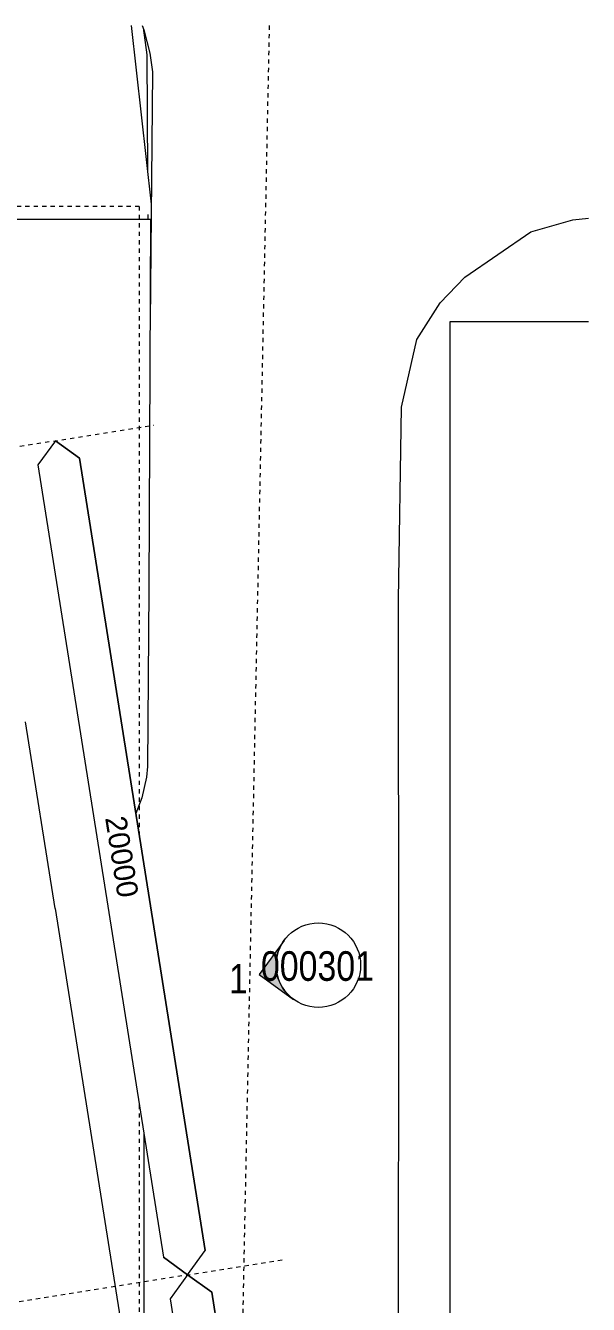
# Model space of a CAD drawing. Header units: metres. Extents: x -2358 to -2216, y 3959 to 4067.
# Drawn here: x -2229.67 to -2216.36, y 4033.44 to 4063.73 of the extents above; entities that cross this region are included whole.
import ezdxf

# ---------------------------------------------------------------- set-up
doc = ezdxf.new("R2010")
doc.units = ezdxf.units.M
doc.linetypes.add('AEC_Double Dash', pattern=[0.039, 0.015, -0.004, 0.006, -0.004, 0.006, -0.004])
doc.linetypes.add('Grid Line', pattern=[0.021, 0.012, -0.003, 0.003, -0.003])
for name, color, linetype, lineweight in [('A-ANNO-NOTE', 131, 'Continuous', 5), ('A-DETL-GENF', 92, 'Continuous', 5), ('A-FLOR', 192, 'Continuous', 5), ('A-GENM', 13, 'Continuous', 5), ('C-PROP-LINE', 91, 'AEC_Double Dash', 13), ('C-TOPO', 7, 'Continuous', 5), ('G-ANNO-SYMB', 111, 'Continuous', 5), ('S-GRID', 1, 'Continuous', 5)]:
    doc.layers.add(name, color=color, linetype=linetype, lineweight=lineweight)
doc.styles.add('Arial', font='arial.ttf', dxfattribs={"height": 0.5})
doc.styles.add('Arial Narrow_1', font='ARIALN.TTF', dxfattribs={"height": 0.7})

# ---------------------------------------------------------------- blocks, each defined once
blk = doc.blocks.new('Generic Models 1 - Generic Models 1-392193-ROOF - Part B')
at = {"layer": 'A-GENM'}
for p, q in [((-2219.637, 4056.708), (-2219.637, 4013.144)), ((-2216.356, 4056.708), (-2219.637, 4056.708))]:
    blk.add_line(p, q, dxfattribs=at)
blk = doc.blocks.new('Family - ___-240017-ROOF - Part B')
at = {"layer": 'C-PROP-LINE'}
for p, q in [((-2226.983, 4059.444), (-2260.611, 4059.444)), ((-2226.983, 4059.444), (-2226.983, 4044.556)), ((-2226.983, 4038.163), (-2226.983, 4009.382))]:
    blk.add_line(p, q, dxfattribs=at)
blk = doc.blocks.new('Family - ___-284748-ROOF - Part B')
at = {"layer": 'C-PROP-LINE'}
blk.add_line((-2223.909, 4063.727), (-2224.611, 4029.575), dxfattribs=at)
blk = doc.blocks.new('Dimension - Grids _2D_ - 1-200-639481-ROOF - Part B')
at = {"layer": 'A-DETL-GENF'}
for p, q in [((-9.323, 0.5), (-9.823, 0)), ((-9.823, 0), (-9.323, 0.5)), ((9.677, 0.5), (-9.323, 0.5)), ((-9.323, 0.5), (9.677, 0.5)), ((10.177, 0), (9.677, 0.5)), ((10.177, 0), (9.677, 0.5)), ((-9.823, 0), (-9.323, -0.5)), ((-9.823, 0), (-9.323, -0.5)), ((9.677, -0.5), (10.177, 0)), ((10.177, 0), (9.677, -0.5)), ((-9.323, -0.5), (9.677, -0.5)), ((-9.323, -0.5), (9.677, -0.5))]:
    blk.add_line(p, q, dxfattribs=at)
blk = doc.blocks.new('Elevation - Black 2-3055161-ROOF - Part B')
at = {"layer": 'G-ANNO-SYMB'}
blk.add_circle((0, 0), 0.005, dxfattribs=at)
blk = doc.blocks.new('Elevation - Black 2-3055010-ROOF - Part B')
at = {"layer": 'G-ANNO-SYMB'}
h = blk.add_hatch(color=256, dxfattribs=at)
edge = h.paths.add_edge_path()
edge.add_line((-0.00354, 0.00354), (0, 0.00707))
edge.add_line((0, 0.00707), (0.00354, 0.00354))
edge.add_arc((0, 0), 0.005, 45, 135)
for p, q in [((0, 0.00707), (-0.00354, 0.00354)), ((0, 0.00707), (-0.00354, 0.00354)), ((0.00354, 0.00354), (0, 0.00707)), ((0.00354, 0.00354), (0, 0.00707))]:
    blk.add_line(p, q, dxfattribs=at)
blk.add_arc((0, 0), 0.005, 45, 135, dxfattribs=at)
blk.add_arc((0, 0), 0.005, 45, 135, dxfattribs=at)

msp = doc.modelspace()

# ---------------------------------------------------------------- linework, layer by layer
at = {"layer": 'A-FLOR'}
for p, q in [((-2226.912, 4063.727), (-2226.88, 4063.627)), ((-2226.88, 4063.627), (-2226.737, 4063.076)), ((-2226.737, 4063.076), (-2226.673, 4062.632)), ((-2226.673, 4062.632), (-2226.726, 4056.701)), ((-2245.619, 4059.144), (-2226.715, 4059.144)), ((-2226.715, 4059.144), (-2226.756, 4050.372)), ((-2216.721, 4059.13), (-2216.356, 4059.168)), ((-2219.283, 4057.772), (-2217.718, 4058.839)), ((-2217.718, 4058.839), (-2216.721, 4059.13)), ((-2219.863, 4057.161), (-2219.283, 4057.772)), ((-2220.414, 4056.295), (-2219.863, 4057.161)), ((-2220.776, 4054.69), (-2220.414, 4056.295)), ((-2220.851, 4050.129), (-2220.776, 4054.69)), ((-2226.756, 4050.372), (-2226.792, 4046.177)), ((-2220.843, 4040.886), (-2220.851, 4050.129)), ((-2228.974, 4042.817), (-2229.674, 4047.239)), ((-2226.792, 4046.177), (-2226.811, 4045.924)), ((-2226.811, 4045.924), (-2226.922, 4045.44)), ((-2226.922, 4045.44), (-2227.064, 4045.067)), ((-2220.848, 4031.021), (-2220.843, 4040.886)), ((-2226.88, 4037.51), (-2226.871, 4030.892))]:
    msp.add_line(p, q, dxfattribs=at)
at = {"layer": 'C-TOPO'}
for p, q in [((-2227.177, 4063.727), (-2226.701, 4059.494)), ((-2226.895, 4063.675), (-2226.802, 4063.033)), ((-2226.802, 4063.033), (-2226.786, 4060.251)), ((-2226.781, 4059.251), (-2226.78, 4059.144)), ((-2226.715, 4059.144), (-2226.704, 4059.142)), ((-2228.974, 4042.817), (-2226.873, 4029.552))]:
    msp.add_line(p, q, dxfattribs=at)
at = {"layer": 'S-GRID', "linetype": 'Grid Line'}
for p, q in [((-2326.008, 4038.526), (-2226.64, 4054.265)), ((-2322.866, 4018.774), (-2223.511, 4034.511))]:
    msp.add_line(p, q, dxfattribs=at)

# ---------------------------------------------------------------- block references
at = {"layer": 'A-DETL-GENF', "rotation": 279.0003283881447}
for p in [(-2227.432, 4044.194), (-2224.304, 4024.44)]:
    msp.add_blockref('Dimension - Grids _2D_ - 1-200-639481-ROOF - Part B', p, dxfattribs=at)
at = {"layer": 'A-GENM'}
msp.add_blockref('Generic Models 1 - Generic Models 1-392193-ROOF - Part B', (0, 0), dxfattribs=at)
at = {"layer": 'C-PROP-LINE'}
for name in ['Family - ___-284748-ROOF - Part B', 'Family - ___-240017-ROOF - Part B']:
    msp.add_blockref(name, (0, 0), dxfattribs=at)
at = {"layer": 'G-ANNO-SYMB', "xscale": 199.9999999999999, "yscale": 199.9999999999999, "zscale": 199.9999999999999}
for name, rotation in [('Elevation - Black 2-3055161-ROOF - Part B', 9.000328388141364), ('Elevation - Black 2-3055010-ROOF - Part B', 99.0003283881412)]:
    msp.add_blockref(name, (-2222.747, 4041.474), dxfattribs=dict(at, rotation=rotation))

# ---------------------------------------------------------------- texts
at = {"layer": 'A-ANNO-NOTE', "insert": (-2227.3, 4045.042), "char_height": 0.5, "width": 2.32489, "attachment_point": 1, "rotation": 279.0003, "style": 'Arial'}
msp.add_mtext('20000', dxfattribs=at)
at = {"layer": 'G-ANNO-SYMB', "char_height": 0.7, "attachment_point": 1, "style": 'Arial Narrow_1'}
for s, insert, width in [('000301', (-2224.105, 4041.804), 3.27088), ('1', (-2224.862, 4041.504), 0.54515)]:
    msp.add_mtext(s, dxfattribs=dict(at, insert=insert, width=width))

doc.saveas('drawing.dxf')
